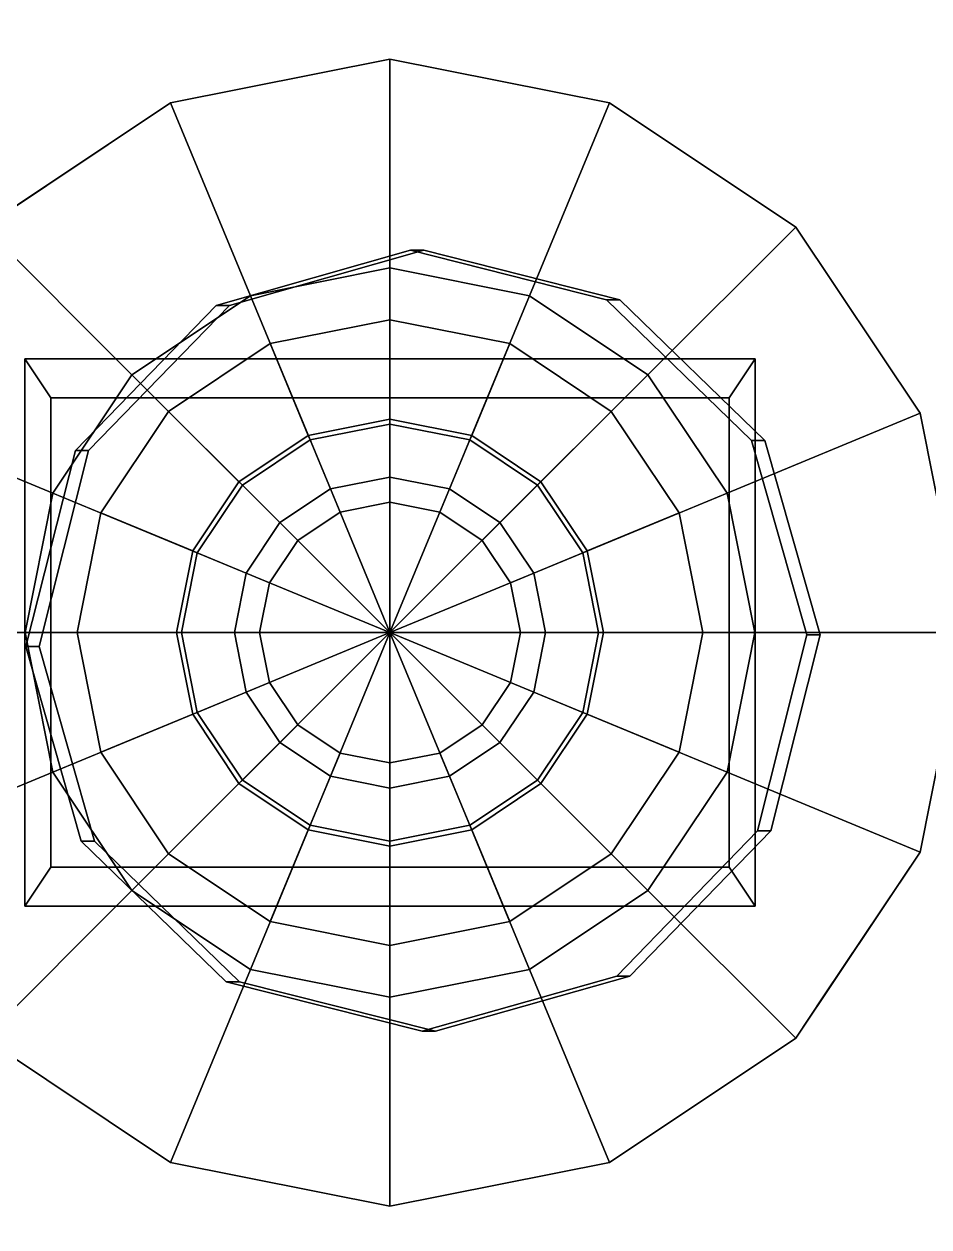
# Model space of a CAD drawing. Header units: metres. Extents: x 104.27 to 106.57, y 32.25 to 36.05.
# Drawn here: x 106.00658 to 106.04128, y 34.83173 to 34.87787 of the extents above; entities that cross this region are included whole.
import ezdxf

# ---------------------------------------------------------------- set-up
doc = ezdxf.new("R2010")
doc.units = ezdxf.units.M
for name, color, linetype in [('KO28', 7, 'Continuous'), ('KO29', 7, 'Continuous'), ('KO31', 7, 'Continuous')]:
    doc.layers.add(name, color=color, linetype=linetype)

msp = doc.modelspace()

# ---------------------------------------------------------------- linework, layer by layer
at = {"layer": 'KO28', "color": 250, "linetype": 'ByBlock', "lineweight": 25, "invisible_edges": 15}
for points in [[(106.029812, 34.841355, 0.022542), (105.993404, 34.804533, 0.021306), (106.318375, 34.908864, 0.03234)], [(106.318375, 34.908864, 0.03234), (105.993404, 34.804533, 0.021306), (106.344532, 34.866726, 0.033228)], [(106.028762, 34.908864, 0.037515), (106.381678, 34.808492, 0.049498), (106.021401, 34.869197, 0.037265)], [(106.344409, 34.840779, 0.048232), (106.381678, 34.808492, 0.049498), (106.028762, 34.908864, 0.037515)], [(106.021847, 34.839236, 0.03728), (106.381678, 34.808492, 0.049498), (105.991909, 34.808864, 0.036264)], [(106.352434, 34.838884, 0.033496), (105.993404, 34.804533, 0.021306), (106.382187, 34.808492, 0.034506)]]:
    msp.add_3dface(points, dxfattribs=at)
at = {"layer": 'KO28', "color": 9, "linetype": 'ByBlock', "lineweight": 25}
for points, invisible_edges in [([(106.001904, 34.908864, 0.036603), (106.006652, 34.853994, 0.036764), (105.998606, 34.908304, 0.036491)], 3), ([(105.999115, 34.908304, 0.0215), (106.034987, 34.8619, 0.022718), (106.002413, 34.908864, 0.021612)], 3), ([(106.028762, 34.908864, 0.037515), (106.008547, 34.861514, 0.036828), (106.001904, 34.908864, 0.036603)], 3), ([(106.008547, 34.861514, 0.036828), (106.006652, 34.853994, 0.036764), (106.001904, 34.908864, 0.036603)], 14), ([(106.002413, 34.908864, 0.021612), (106.034987, 34.8619, 0.022718), (106.318375, 34.908864, 0.03234)], 3), ([(106.013945, 34.867078, 0.037012), (106.008547, 34.861514, 0.036828), (106.028762, 34.908864, 0.037515)], 14), ([(106.021401, 34.869197, 0.037265), (106.013945, 34.867078, 0.037012), (106.028762, 34.908864, 0.037515)], 14), ([(106.358906, 34.908864, 0.048724), (106.338625, 34.861161, 0.048036), (106.028762, 34.908864, 0.037515)], 3), ([(106.338625, 34.861161, 0.048036), (106.33673, 34.853641, 0.047972), (106.028762, 34.908864, 0.037515)], 14), ([(106.33673, 34.853641, 0.047972), (106.338848, 34.846181, 0.048043), (106.028762, 34.908864, 0.037515)], 14), ([(106.338848, 34.846181, 0.048043), (106.344409, 34.840779, 0.048232), (106.028762, 34.908864, 0.037515)], 14), ([(106.03521, 34.84692, 0.022725), (106.029812, 34.841355, 0.022542), (106.318375, 34.908864, 0.03234)], 14), ([(106.034987, 34.8619, 0.022718), (106.037104, 34.85444, 0.022789), (106.318375, 34.908864, 0.03234)], 14), ([(106.037104, 34.85444, 0.022789), (106.03521, 34.84692, 0.022725), (106.318375, 34.908864, 0.03234)], 14), ([(105.998606, 34.908304, 0.036491), (106.006652, 34.853994, 0.036764), (105.996299, 34.907144, 0.036413)], 3), ([(105.996808, 34.907144, 0.021421), (106.034987, 34.8619, 0.022718), (105.999115, 34.908304, 0.0215)], 3), ([(105.996299, 34.907144, 0.036413), (106.006652, 34.853994, 0.036764), (105.994105, 34.905117, 0.036338)], 3), ([(105.994614, 34.905117, 0.021347), (106.034987, 34.8619, 0.022718), (105.996808, 34.907144, 0.021421)], 3), ([(105.994105, 34.905117, 0.036338), (106.006652, 34.853994, 0.036764), (105.992617, 34.902559, 0.036288)], 3), ([(105.993126, 34.902559, 0.021296), (106.034987, 34.8619, 0.022718), (105.994614, 34.905117, 0.021347)], 3), ([(105.992617, 34.902559, 0.036288), (106.008769, 34.846533, 0.036836), (105.991909, 34.898864, 0.036264)], 3), ([(106.006652, 34.853994, 0.036764), (106.008769, 34.846533, 0.036836), (105.992617, 34.902559, 0.036288)], 14), ([(105.992962, 34.901701, 0.021291), (106.029426, 34.867301, 0.022529), (105.993126, 34.902559, 0.021296)], 3), ([(106.029426, 34.867301, 0.022529), (106.034987, 34.8619, 0.022718), (105.993126, 34.902559, 0.021296)], 14), ([(106.014454, 34.867078, 0.02202), (105.992962, 34.901701, 0.021291), (106.009056, 34.861514, 0.021837)], 3), ([(105.992962, 34.901701, 0.021291), (105.993404, 34.804533, 0.021306), (106.009056, 34.861514, 0.021837)], 14), ([(106.014454, 34.867078, 0.02202), (106.02191, 34.869197, 0.022274), (105.992962, 34.901701, 0.021291)], 14), ([(106.02191, 34.869197, 0.022274), (106.029426, 34.867301, 0.022529), (105.992962, 34.901701, 0.021291)], 14), ([(105.991909, 34.898864, 0.036264), (106.008769, 34.846533, 0.036836), (105.991909, 34.808864, 0.036264)], 3), ([(106.021401, 34.869197, 0.037265), (106.381678, 34.808492, 0.049498), (106.028917, 34.867301, 0.03752)], 3), ([(106.028917, 34.867301, 0.03752), (106.381678, 34.808492, 0.049498), (106.034478, 34.8619, 0.037709)], 3), ([(106.344532, 34.866726, 0.033228), (105.993404, 34.804533, 0.021306), (106.339134, 34.861161, 0.033044)], 3), ([(106.034478, 34.8619, 0.037709), (106.381678, 34.808492, 0.049498), (106.036595, 34.85444, 0.037781)], 3), ([(106.009056, 34.861514, 0.021837), (105.993404, 34.804533, 0.021306), (106.007161, 34.853994, 0.021773)], 3), ([(106.339134, 34.861161, 0.033044), (105.993404, 34.804533, 0.021306), (106.337239, 34.853641, 0.03298)], 3), ([(106.036595, 34.85444, 0.037781), (106.381678, 34.808492, 0.049498), (106.034701, 34.84692, 0.037716)], 3), ([(106.007161, 34.853994, 0.021773), (105.993404, 34.804533, 0.021306), (106.009278, 34.846533, 0.021845)], 3), ([(106.337239, 34.853641, 0.03298), (105.993404, 34.804533, 0.021306), (106.339357, 34.846181, 0.033052)], 3), ([(106.034701, 34.84692, 0.037716), (106.381678, 34.808492, 0.049498), (106.029303, 34.841355, 0.037533)], 3), ([(106.008769, 34.846533, 0.036836), (106.014331, 34.841132, 0.037025), (105.991909, 34.808864, 0.036264)], 14), ([(106.009278, 34.846533, 0.021845), (105.993404, 34.804533, 0.021306), (106.01484, 34.841132, 0.022033)], 3), ([(106.339357, 34.846181, 0.033052), (105.993404, 34.804533, 0.021306), (106.344918, 34.840779, 0.033241)], 3), ([(106.022356, 34.839236, 0.022289), (105.993404, 34.804533, 0.021306), (106.029812, 34.841355, 0.022542)], 3), ([(106.029303, 34.841355, 0.037533), (106.381678, 34.808492, 0.049498), (106.021847, 34.839236, 0.03728)], 3), ([(106.014331, 34.841132, 0.037025), (106.021847, 34.839236, 0.03728), (105.991909, 34.808864, 0.036264)], 14), ([(106.01484, 34.841132, 0.022033), (105.993404, 34.804533, 0.021306), (106.022356, 34.839236, 0.022289)], 3), ([(106.344918, 34.840779, 0.033241), (105.993404, 34.804533, 0.021306), (106.352434, 34.838884, 0.033496)], 3)]:
    msp.add_3dface(points, dxfattribs=dict(at, invisible_edges=invisible_edges))
for points in [[(106.02191, 34.869197, 0.022274), (106.014454, 34.867078, 0.02202), (106.013945, 34.867078, 0.037012), (106.021401, 34.869197, 0.037265)], [(106.029426, 34.867301, 0.022529), (106.02191, 34.869197, 0.022274), (106.021401, 34.869197, 0.037265), (106.028917, 34.867301, 0.03752)], [(106.034987, 34.8619, 0.022718), (106.029426, 34.867301, 0.022529), (106.028917, 34.867301, 0.03752), (106.034478, 34.8619, 0.037709)], [(106.014454, 34.867078, 0.02202), (106.009056, 34.861514, 0.021837), (106.008547, 34.861514, 0.036828), (106.013945, 34.867078, 0.037012)], [(106.037104, 34.85444, 0.022789), (106.034987, 34.8619, 0.022718), (106.034478, 34.8619, 0.037709), (106.036595, 34.85444, 0.037781)], [(106.009056, 34.861514, 0.021837), (106.007161, 34.853994, 0.021773), (106.006652, 34.853994, 0.036764), (106.008547, 34.861514, 0.036828)], [(106.03521, 34.84692, 0.022725), (106.037104, 34.85444, 0.022789), (106.036595, 34.85444, 0.037781), (106.034701, 34.84692, 0.037716)], [(106.007161, 34.853994, 0.021773), (106.009278, 34.846533, 0.021845), (106.008769, 34.846533, 0.036836), (106.006652, 34.853994, 0.036764)], [(106.029812, 34.841355, 0.022542), (106.03521, 34.84692, 0.022725), (106.034701, 34.84692, 0.037716), (106.029303, 34.841355, 0.037533)], [(106.009278, 34.846533, 0.021845), (106.01484, 34.841132, 0.022033), (106.014331, 34.841132, 0.037025), (106.008769, 34.846533, 0.036836)], [(106.022356, 34.839236, 0.022289), (106.029812, 34.841355, 0.022542), (106.029303, 34.841355, 0.037533), (106.021847, 34.839236, 0.03728)], [(106.01484, 34.841132, 0.022033), (106.022356, 34.839236, 0.022289), (106.021847, 34.839236, 0.03728), (106.014331, 34.841132, 0.037025)]]:
    msp.add_3dface(points, dxfattribs=at)
at = {"layer": 'KO29', "color": 37, "linetype": 'ByBlock', "lineweight": 25}
for points, invisible_edges in [([(105.574084, 34.946074, -0.279999), (106.424084, 34.701074, -0.279999), (106.424084, 35.001074, -0.279999)], 3), ([(105.574084, 34.756074, -0.279999), (106.424084, 34.701074, -0.279999), (105.574084, 34.946074, -0.279999)], 2), ([(105.574084, 34.925292, 0.007252), (106.007246, 34.930253, 0.022411), (106.007246, 34.777055, 0.022411)], 14), ([(106.007246, 34.777055, 0.022411), (106.007246, 34.930253, 0.022411), (106.509889, 34.922709, 0.040001)], 13), ([(105.574084, 34.778526, 0.007252), (105.574084, 34.925292, 0.007252), (106.007246, 34.777055, 0.022411)], 2), ([(106.509889, 34.922709, 0.040001), (106.509889, 34.785711, 0.040001), (106.007246, 34.777055, 0.022411)], 12)]:
    msp.add_3dface(points, dxfattribs=dict(at, invisible_edges=invisible_edges))
for points in [[(106.559084, 34.941074, 0.000001), (105.574084, 34.926074, 0.000001), (105.574084, 34.776074, 0.000001), (106.559084, 34.761074, 0.000001)], [(105.574084, 34.776074, 0.000001), (105.574084, 34.926074, 0.000001), (106.559084, 34.941074, 0.000001), (106.559084, 34.761074, 0.000001)]]:
    msp.add_3dface(points, dxfattribs=at)
at = {"layer": 'KO31', "color": 8, "linetype": 'ByBlock', "lineweight": 25}
for points, invisible_edges in [([(106.02903, 34.874855, 0.049281), (106.020611, 34.87653, 0.049281), (106.012192, 34.874855, 0.049281)], 12), ([(106.02903, 34.874855, 0.049281), (106.020611, 34.87653, 0.049281), (106.012192, 34.874855, 0.049281)], 12), ([(106.005054, 34.870086, 0.049281), (106.036167, 34.870086, 0.049281), (106.012192, 34.874855, 0.049281)], 3), ([(106.005054, 34.870086, 0.049281), (106.036167, 34.870086, 0.049281), (106.012192, 34.874855, 0.049281)], 3), ([(106.012192, 34.874855, 0.049281), (106.036167, 34.870086, 0.049281), (106.02903, 34.874855, 0.049281)], 13), ([(106.012192, 34.874855, 0.049281), (106.036167, 34.870086, 0.049281), (106.02903, 34.874855, 0.049281)], 13), ([(106.000285, 34.862949, 0.049281), (106.036167, 34.870086, 0.049281), (106.005054, 34.870086, 0.049281)], 3), ([(106.000285, 34.862949, 0.049281), (106.036167, 34.870086, 0.049281), (106.005054, 34.870086, 0.049281)], 3), ([(106.020611, 34.86653, 0.049281), (106.036167, 34.870086, 0.049281), (106.016018, 34.865616, 0.049281)], 3), ([(106.020611, 34.86653, 0.049281), (106.036167, 34.870086, 0.049281), (106.016018, 34.865616, 0.049281)], 3), ([(106.025203, 34.865616, 0.049281), (106.036167, 34.870086, 0.049281), (106.020611, 34.86653, 0.049281)], 3), ([(106.025203, 34.865616, 0.049281), (106.036167, 34.870086, 0.049281), (106.020611, 34.86653, 0.049281)], 3), ([(106.029096, 34.863015, 0.049281), (106.036167, 34.870086, 0.049281), (106.025203, 34.865616, 0.049281)], 3), ([(106.029096, 34.863015, 0.049281), (106.036167, 34.870086, 0.049281), (106.025203, 34.865616, 0.049281)], 3), ([(106.031697, 34.859122, 0.049281), (106.036167, 34.870086, 0.049281), (106.029096, 34.863015, 0.049281)], 3), ([(106.031697, 34.859122, 0.049281), (106.036167, 34.870086, 0.049281), (106.029096, 34.863015, 0.049281)], 3), ([(106.031697, 34.849938, 0.049281), (106.036167, 34.870086, 0.049281), (106.032611, 34.85453, 0.049281)], 3), ([(106.032611, 34.85453, 0.049281), (106.036167, 34.870086, 0.049281), (106.031697, 34.859122, 0.049281)], 3), ([(106.031697, 34.849938, 0.049281), (106.036167, 34.870086, 0.049281), (106.032611, 34.85453, 0.049281)], 3), ([(106.032611, 34.85453, 0.049281), (106.036167, 34.870086, 0.049281), (106.031697, 34.859122, 0.049281)], 3), ([(106.040936, 34.846111, 0.049281), (106.036167, 34.870086, 0.049281), (106.037251, 34.840596, 0.049281)], 3), ([(106.040936, 34.846111, 0.049281), (106.036167, 34.870086, 0.049281), (106.037251, 34.840596, 0.049281)], 3), ([(106.012125, 34.863015, 0.049281), (106.016018, 34.865616, 0.049281), (105.998611, 34.85453, 0.049281)], 14), ([(105.998611, 34.85453, 0.049281), (106.016018, 34.865616, 0.049281), (106.000285, 34.862949, 0.049281)], 3), ([(106.012125, 34.863015, 0.049281), (106.016018, 34.865616, 0.049281), (105.998611, 34.85453, 0.049281)], 14), ([(105.998611, 34.85453, 0.049281), (106.016018, 34.865616, 0.049281), (106.000285, 34.862949, 0.049281)], 3), ([(106.000285, 34.846111, 0.049281), (106.012125, 34.863015, 0.049281), (105.998611, 34.85453, 0.049281)], 3), ([(106.000285, 34.846111, 0.049281), (106.012125, 34.863015, 0.049281), (105.998611, 34.85453, 0.049281)], 3), ([(106.009524, 34.859122, 0.049281), (106.012125, 34.863015, 0.049281), (106.000285, 34.846111, 0.049281)], 14), ([(106.009524, 34.859122, 0.049281), (106.012125, 34.863015, 0.049281), (106.000285, 34.846111, 0.049281)], 14), ([(106.042611, 34.85453, 0.049281), (106.040936, 34.862949, 0.049281), (106.040936, 34.846111, 0.049281)], 2), ([(106.042611, 34.85453, 0.049281), (106.040936, 34.862949, 0.049281), (106.040936, 34.846111, 0.049281)], 2), ([(106.022524, 34.859149, -0.110719), (106.020611, 34.85953, -0.110719), (106.018697, 34.859149, -0.110719)], 12), ([(106.022524, 34.859149, -0.110719), (106.020611, 34.85953, -0.110719), (106.018697, 34.859149, -0.110719)], 12), ([(106.005054, 34.838974, 0.049281), (106.009524, 34.859122, 0.049281), (106.000285, 34.846111, 0.049281)], 3), ([(106.005054, 34.838974, 0.049281), (106.009524, 34.859122, 0.049281), (106.000285, 34.846111, 0.049281)], 3), ([(106.008611, 34.85453, 0.049281), (106.009524, 34.859122, 0.049281), (106.005054, 34.838974, 0.049281)], 14), ([(106.008611, 34.85453, 0.049281), (106.009524, 34.859122, 0.049281), (106.005054, 34.838974, 0.049281)], 14), ([(106.017075, 34.858065, -0.110719), (106.024146, 34.858065, -0.110719), (106.018697, 34.859149, -0.110719)], 3), ([(106.017075, 34.858065, -0.110719), (106.024146, 34.858065, -0.110719), (106.018697, 34.859149, -0.110719)], 3), ([(106.018697, 34.859149, -0.110719), (106.024146, 34.858065, -0.110719), (106.022524, 34.859149, -0.110719)], 13), ([(106.018697, 34.859149, -0.110719), (106.024146, 34.858065, -0.110719), (106.022524, 34.859149, -0.110719)], 13), ([(106.015991, 34.852616, -0.110719), (106.024146, 34.858065, -0.110719), (106.015611, 34.85453, -0.110719)], 3), ([(106.015611, 34.85453, -0.110719), (106.024146, 34.858065, -0.110719), (106.015991, 34.856443, -0.110719)], 3), ([(106.015991, 34.852616, -0.110719), (106.024146, 34.858065, -0.110719), (106.015611, 34.85453, -0.110719)], 3), ([(106.015611, 34.85453, -0.110719), (106.024146, 34.858065, -0.110719), (106.015991, 34.856443, -0.110719)], 3), ([(106.017075, 34.850994, -0.110719), (106.024146, 34.858065, -0.110719), (106.015991, 34.852616, -0.110719)], 3), ([(106.015991, 34.856443, -0.110719), (106.024146, 34.858065, -0.110719), (106.017075, 34.858065, -0.110719)], 3), ([(106.017075, 34.850994, -0.110719), (106.024146, 34.858065, -0.110719), (106.015991, 34.852616, -0.110719)], 3), ([(106.015991, 34.856443, -0.110719), (106.024146, 34.858065, -0.110719), (106.017075, 34.858065, -0.110719)], 3), ([(106.018697, 34.84991, -0.110719), (106.024146, 34.858065, -0.110719), (106.017075, 34.850994, -0.110719)], 3), ([(106.018697, 34.84991, -0.110719), (106.024146, 34.858065, -0.110719), (106.017075, 34.850994, -0.110719)], 3), ([(106.020611, 34.84953, -0.110719), (106.024146, 34.858065, -0.110719), (106.018697, 34.84991, -0.110719)], 3), ([(106.020611, 34.84953, -0.110719), (106.024146, 34.858065, -0.110719), (106.018697, 34.84991, -0.110719)], 3), ([(106.022524, 34.84991, -0.110719), (106.024146, 34.858065, -0.110719), (106.020611, 34.84953, -0.110719)], 3), ([(106.022524, 34.84991, -0.110719), (106.024146, 34.858065, -0.110719), (106.020611, 34.84953, -0.110719)], 3), ([(106.024146, 34.850994, -0.110719), (106.024146, 34.858065, -0.110719), (106.022524, 34.84991, -0.110719)], 3), ([(106.024146, 34.850994, -0.110719), (106.024146, 34.858065, -0.110719), (106.022524, 34.84991, -0.110719)], 3), ([(106.02523, 34.856443, -0.110719), (106.024146, 34.858065, -0.110719), (106.02523, 34.852616, -0.110719)], 14), ([(106.02523, 34.852616, -0.110719), (106.024146, 34.858065, -0.110719), (106.024146, 34.850994, -0.110719)], 3), ([(106.02523, 34.856443, -0.110719), (106.024146, 34.858065, -0.110719), (106.02523, 34.852616, -0.110719)], 14), ([(106.02523, 34.852616, -0.110719), (106.024146, 34.858065, -0.110719), (106.024146, 34.850994, -0.110719)], 3), ([(106.025611, 34.85453, -0.110719), (106.02523, 34.856443, -0.110719), (106.02523, 34.852616, -0.110719)], 2), ([(106.025611, 34.85453, -0.110719), (106.02523, 34.856443, -0.110719), (106.02523, 34.852616, -0.110719)], 2), ([(106.012192, 34.834205, 0.049281), (106.008611, 34.85453, 0.049281), (106.005054, 34.838974, 0.049281)], 3), ([(106.012192, 34.834205, 0.049281), (106.008611, 34.85453, 0.049281), (106.005054, 34.838974, 0.049281)], 3), ([(106.009524, 34.849938, 0.049281), (106.008611, 34.85453, 0.049281), (106.012192, 34.834205, 0.049281)], 14), ([(106.009524, 34.849938, 0.049281), (106.008611, 34.85453, 0.049281), (106.012192, 34.834205, 0.049281)], 14), ([(106.012125, 34.846045, 0.049281), (106.009524, 34.849938, 0.049281), (106.020611, 34.83253, 0.049281)], 14), ([(106.020611, 34.83253, 0.049281), (106.009524, 34.849938, 0.049281), (106.012192, 34.834205, 0.049281)], 3), ([(106.012125, 34.846045, 0.049281), (106.009524, 34.849938, 0.049281), (106.020611, 34.83253, 0.049281)], 14), ([(106.020611, 34.83253, 0.049281), (106.009524, 34.849938, 0.049281), (106.012192, 34.834205, 0.049281)], 3), ([(106.029096, 34.846045, 0.049281), (106.037251, 34.840596, 0.049281), (106.031697, 34.849938, 0.049281)], 3), ([(106.029096, 34.846045, 0.049281), (106.037251, 34.840596, 0.049281), (106.031697, 34.849938, 0.049281)], 3), ([(106.016018, 34.843443, 0.049281), (106.012125, 34.846045, 0.049281), (106.02903, 34.834205, 0.049281)], 14), ([(106.02903, 34.834205, 0.049281), (106.012125, 34.846045, 0.049281), (106.020611, 34.83253, 0.049281)], 3), ([(106.016018, 34.843443, 0.049281), (106.012125, 34.846045, 0.049281), (106.02903, 34.834205, 0.049281)], 14), ([(106.02903, 34.834205, 0.049281), (106.012125, 34.846045, 0.049281), (106.020611, 34.83253, 0.049281)], 3), ([(106.029096, 34.846045, 0.049281), (106.025203, 34.843443, 0.049281), (106.037251, 34.840596, 0.049281)], 14), ([(106.029096, 34.846045, 0.049281), (106.025203, 34.843443, 0.049281), (106.037251, 34.840596, 0.049281)], 14), ([(106.020611, 34.84253, 0.049281), (106.016018, 34.843443, 0.049281), (106.036167, 34.838974, 0.049281)], 14), ([(106.036167, 34.838974, 0.049281), (106.016018, 34.843443, 0.049281), (106.02903, 34.834205, 0.049281)], 3), ([(106.020611, 34.84253, 0.049281), (106.016018, 34.843443, 0.049281), (106.036167, 34.838974, 0.049281)], 14), ([(106.036167, 34.838974, 0.049281), (106.016018, 34.843443, 0.049281), (106.02903, 34.834205, 0.049281)], 3), ([(106.025203, 34.843443, 0.049281), (106.020611, 34.84253, 0.049281), (106.037251, 34.840596, 0.049281)], 14), ([(106.025203, 34.843443, 0.049281), (106.020611, 34.84253, 0.049281), (106.037251, 34.840596, 0.049281)], 14), ([(106.037251, 34.840596, 0.049281), (106.020611, 34.84253, 0.049281), (106.036167, 34.838974, 0.049281)], 3), ([(106.037251, 34.840596, 0.049281), (106.020611, 34.84253, 0.049281), (106.036167, 34.838974, 0.049281)], 3)]:
    msp.add_3dface(points, dxfattribs=dict(at, invisible_edges=invisible_edges))
for points in [[(106.020611, 34.87653, 0.053281), (106.012192, 34.874855, 0.053281), (106.012192, 34.874855, 0.049281), (106.020611, 34.87653, 0.049281)], [(106.020611, 34.868518, 0.058573), (106.015258, 34.867453, 0.058573), (106.012192, 34.874855, 0.053281), (106.020611, 34.87653, 0.053281)], [(106.020611, 34.87653, 0.053281), (106.012192, 34.874855, 0.053281), (106.012192, 34.874855, 0.049281), (106.020611, 34.87653, 0.049281)], [(106.020611, 34.868518, 0.058573), (106.015258, 34.867453, 0.058573), (106.012192, 34.874855, 0.053281), (106.020611, 34.87653, 0.053281)], [(106.02903, 34.874855, 0.053281), (106.020611, 34.87653, 0.053281), (106.020611, 34.87653, 0.049281), (106.02903, 34.874855, 0.049281)], [(106.025964, 34.867453, 0.058573), (106.020611, 34.868518, 0.058573), (106.020611, 34.87653, 0.053281), (106.02903, 34.874855, 0.053281)], [(106.02903, 34.874855, 0.053281), (106.020611, 34.87653, 0.053281), (106.020611, 34.87653, 0.049281), (106.02903, 34.874855, 0.049281)], [(106.025964, 34.867453, 0.058573), (106.020611, 34.868518, 0.058573), (106.020611, 34.87653, 0.053281), (106.02903, 34.874855, 0.053281)], [(106.012192, 34.874855, 0.053281), (106.005054, 34.870086, 0.053281), (106.005054, 34.870086, 0.049281), (106.012192, 34.874855, 0.049281)], [(106.015258, 34.867453, 0.058573), (106.010719, 34.864421, 0.058573), (106.005054, 34.870086, 0.053281), (106.012192, 34.874855, 0.053281)], [(106.012192, 34.874855, 0.053281), (106.005054, 34.870086, 0.053281), (106.005054, 34.870086, 0.049281), (106.012192, 34.874855, 0.049281)], [(106.015258, 34.867453, 0.058573), (106.010719, 34.864421, 0.058573), (106.005054, 34.870086, 0.053281), (106.012192, 34.874855, 0.053281)], [(106.030502, 34.864421, 0.058573), (106.025964, 34.867453, 0.058573), (106.02903, 34.874855, 0.053281), (106.036167, 34.870086, 0.053281)], [(106.030502, 34.864421, 0.058573), (106.025964, 34.867453, 0.058573), (106.02903, 34.874855, 0.053281), (106.036167, 34.870086, 0.053281)], [(106.036167, 34.870086, 0.053281), (106.02903, 34.874855, 0.053281), (106.02903, 34.874855, 0.049281), (106.036167, 34.870086, 0.049281)], [(106.036167, 34.870086, 0.053281), (106.02903, 34.874855, 0.053281), (106.02903, 34.874855, 0.049281), (106.036167, 34.870086, 0.049281)], [(106.010719, 34.864421, 0.058573), (106.007687, 34.859883, 0.058573), (106.000285, 34.862949, 0.053281), (106.005054, 34.870086, 0.053281)], [(106.010719, 34.864421, 0.058573), (106.007687, 34.859883, 0.058573), (106.000285, 34.862949, 0.053281), (106.005054, 34.870086, 0.053281)], [(106.033534, 34.859883, 0.058573), (106.030502, 34.864421, 0.058573), (106.036167, 34.870086, 0.053281), (106.040936, 34.862949, 0.053281)], [(106.033534, 34.859883, 0.058573), (106.030502, 34.864421, 0.058573), (106.036167, 34.870086, 0.053281), (106.040936, 34.862949, 0.053281)], [(106.040936, 34.862949, 0.053281), (106.036167, 34.870086, 0.053281), (106.036167, 34.870086, 0.049281), (106.040936, 34.862949, 0.049281)], [(106.040936, 34.862949, 0.053281), (106.036167, 34.870086, 0.053281), (106.036167, 34.870086, 0.049281), (106.040936, 34.862949, 0.049281)], [(106.020611, 34.860496, 0.060854), (106.018328, 34.860042, 0.060854), (106.015258, 34.867453, 0.058573), (106.020611, 34.868518, 0.058573)], [(106.020611, 34.860496, 0.060854), (106.018328, 34.860042, 0.060854), (106.015258, 34.867453, 0.058573), (106.020611, 34.868518, 0.058573)], [(106.022894, 34.860042, 0.060854), (106.020611, 34.860496, 0.060854), (106.020611, 34.868518, 0.058573), (106.025964, 34.867453, 0.058573)], [(106.022894, 34.860042, 0.060854), (106.020611, 34.860496, 0.060854), (106.020611, 34.868518, 0.058573), (106.025964, 34.867453, 0.058573)], [(106.018328, 34.860042, 0.060854), (106.016392, 34.858748, 0.060854), (106.010719, 34.864421, 0.058573), (106.015258, 34.867453, 0.058573)], [(106.018328, 34.860042, 0.060854), (106.016392, 34.858748, 0.060854), (106.010719, 34.864421, 0.058573), (106.015258, 34.867453, 0.058573)], [(106.024829, 34.858748, 0.060854), (106.022894, 34.860042, 0.060854), (106.025964, 34.867453, 0.058573), (106.030502, 34.864421, 0.058573)], [(106.024829, 34.858748, 0.060854), (106.022894, 34.860042, 0.060854), (106.025964, 34.867453, 0.058573), (106.030502, 34.864421, 0.058573)], [(106.020611, 34.86653, 0.014281), (106.016018, 34.865616, 0.014281), (106.017477, 34.862094, -0.014314), (106.020611, 34.862717, -0.014314)], [(106.020611, 34.86653, 0.049281), (106.016018, 34.865616, 0.049281), (106.016018, 34.865616, 0.014281), (106.020611, 34.86653, 0.014281)], [(106.020611, 34.86653, 0.014281), (106.016018, 34.865616, 0.014281), (106.017477, 34.862094, -0.014314), (106.020611, 34.862717, -0.014314)], [(106.020611, 34.86653, 0.049281), (106.016018, 34.865616, 0.049281), (106.016018, 34.865616, 0.014281), (106.020611, 34.86653, 0.014281)], [(106.025203, 34.865616, 0.014281), (106.020611, 34.86653, 0.014281), (106.020611, 34.862717, -0.014314), (106.023744, 34.862094, -0.014314)], [(106.025203, 34.865616, 0.049281), (106.020611, 34.86653, 0.049281), (106.020611, 34.86653, 0.014281), (106.025203, 34.865616, 0.014281)], [(106.025203, 34.865616, 0.014281), (106.020611, 34.86653, 0.014281), (106.020611, 34.862717, -0.014314), (106.023744, 34.862094, -0.014314)], [(106.025203, 34.865616, 0.049281), (106.020611, 34.86653, 0.049281), (106.020611, 34.86653, 0.014281), (106.025203, 34.865616, 0.014281)], [(106.016018, 34.865616, 0.014281), (106.012125, 34.863015, 0.014281), (106.014821, 34.860319, -0.014314), (106.017477, 34.862094, -0.014314)], [(106.016018, 34.865616, 0.049281), (106.012125, 34.863015, 0.049281), (106.012125, 34.863015, 0.014281), (106.016018, 34.865616, 0.014281)], [(106.016018, 34.865616, 0.014281), (106.012125, 34.863015, 0.014281), (106.014821, 34.860319, -0.014314), (106.017477, 34.862094, -0.014314)], [(106.016018, 34.865616, 0.049281), (106.012125, 34.863015, 0.049281), (106.012125, 34.863015, 0.014281), (106.016018, 34.865616, 0.014281)], [(106.029096, 34.863015, 0.014281), (106.025203, 34.865616, 0.014281), (106.023744, 34.862094, -0.014314), (106.0264, 34.860319, -0.014314)], [(106.029096, 34.863015, 0.014281), (106.025203, 34.865616, 0.014281), (106.023744, 34.862094, -0.014314), (106.0264, 34.860319, -0.014314)], [(106.029096, 34.863015, 0.049281), (106.025203, 34.865616, 0.049281), (106.025203, 34.865616, 0.014281), (106.029096, 34.863015, 0.014281)], [(106.029096, 34.863015, 0.049281), (106.025203, 34.865616, 0.049281), (106.025203, 34.865616, 0.014281), (106.029096, 34.863015, 0.014281)], [(106.007611, 34.86353, 0.078573), (106.006611, 34.86503, 0.058573), (106.034611, 34.86503, 0.058573), (106.033611, 34.86353, 0.078573)], [(106.007611, 34.84553, 0.078573), (106.006611, 34.84403, 0.058573), (106.006611, 34.86503, 0.058573), (106.007611, 34.86353, 0.078573)], [(106.034611, 34.84403, 0.058573), (106.034611, 34.86503, 0.058573), (106.006611, 34.86503, 0.058573), (106.006611, 34.84403, 0.058573)], [(106.007611, 34.86353, 0.078573), (106.006611, 34.86503, 0.058573), (106.034611, 34.86503, 0.058573), (106.033611, 34.86353, 0.078573)], [(106.007611, 34.84553, 0.078573), (106.006611, 34.84403, 0.058573), (106.006611, 34.86503, 0.058573), (106.007611, 34.86353, 0.078573)], [(106.034611, 34.84403, 0.058573), (106.034611, 34.86503, 0.058573), (106.006611, 34.86503, 0.058573), (106.006611, 34.84403, 0.058573)], [(106.033611, 34.86353, 0.078573), (106.034611, 34.86503, 0.058573), (106.034611, 34.84403, 0.058573), (106.033611, 34.84553, 0.078573)], [(106.033611, 34.86353, 0.078573), (106.034611, 34.86503, 0.058573), (106.034611, 34.84403, 0.058573), (106.033611, 34.84553, 0.078573)], [(106.016392, 34.858748, 0.060854), (106.015099, 34.856813, 0.060854), (106.007687, 34.859883, 0.058573), (106.010719, 34.864421, 0.058573)], [(106.016392, 34.858748, 0.060854), (106.015099, 34.856813, 0.060854), (106.007687, 34.859883, 0.058573), (106.010719, 34.864421, 0.058573)], [(106.026122, 34.856813, 0.060854), (106.024829, 34.858748, 0.060854), (106.030502, 34.864421, 0.058573), (106.033534, 34.859883, 0.058573)], [(106.026122, 34.856813, 0.060854), (106.024829, 34.858748, 0.060854), (106.030502, 34.864421, 0.058573), (106.033534, 34.859883, 0.058573)], [(106.033611, 34.84553, 0.078573), (106.007611, 34.84553, 0.078573), (106.007611, 34.86353, 0.078573), (106.033611, 34.86353, 0.078573)], [(106.033611, 34.84553, 0.078573), (106.007611, 34.84553, 0.078573), (106.007611, 34.86353, 0.078573), (106.033611, 34.86353, 0.078573)], [(106.012125, 34.863015, 0.014281), (106.009524, 34.859122, 0.014281), (106.013047, 34.857663, -0.014314), (106.014821, 34.860319, -0.014314)], [(106.012125, 34.863015, 0.049281), (106.009524, 34.859122, 0.049281), (106.009524, 34.859122, 0.014281), (106.012125, 34.863015, 0.014281)], [(106.012125, 34.863015, 0.014281), (106.009524, 34.859122, 0.014281), (106.013047, 34.857663, -0.014314), (106.014821, 34.860319, -0.014314)], [(106.012125, 34.863015, 0.049281), (106.009524, 34.859122, 0.049281), (106.009524, 34.859122, 0.014281), (106.012125, 34.863015, 0.014281)], [(106.031697, 34.859122, 0.014281), (106.029096, 34.863015, 0.014281), (106.0264, 34.860319, -0.014314), (106.028175, 34.857663, -0.014314)], [(106.031697, 34.859122, 0.014281), (106.029096, 34.863015, 0.014281), (106.0264, 34.860319, -0.014314), (106.028175, 34.857663, -0.014314)], [(106.031697, 34.859122, 0.049281), (106.029096, 34.863015, 0.049281), (106.029096, 34.863015, 0.014281), (106.031697, 34.859122, 0.014281)], [(106.031697, 34.859122, 0.049281), (106.029096, 34.863015, 0.049281), (106.029096, 34.863015, 0.014281), (106.031697, 34.859122, 0.014281)], [(106.007687, 34.859883, 0.058573), (106.006622, 34.85453, 0.058573), (105.998611, 34.85453, 0.053281), (106.000285, 34.862949, 0.053281)], [(106.007687, 34.859883, 0.058573), (106.006622, 34.85453, 0.058573), (105.998611, 34.85453, 0.053281), (106.000285, 34.862949, 0.053281)], [(106.020611, 34.862717, -0.014314), (106.017477, 34.862094, -0.014314), (106.017549, 34.861921, -0.102719), (106.020611, 34.86253, -0.102719)], [(106.020611, 34.862717, -0.014314), (106.017477, 34.862094, -0.014314), (106.017549, 34.861921, -0.102719), (106.020611, 34.86253, -0.102719)], [(106.023744, 34.862094, -0.014314), (106.020611, 34.862717, -0.014314), (106.020611, 34.86253, -0.102719), (106.023672, 34.861921, -0.102719)], [(106.023744, 34.862094, -0.014314), (106.020611, 34.862717, -0.014314), (106.020611, 34.86253, -0.102719), (106.023672, 34.861921, -0.102719)], [(106.034599, 34.85453, 0.058573), (106.033534, 34.859883, 0.058573), (106.040936, 34.862949, 0.053281), (106.042611, 34.85453, 0.053281)], [(106.034599, 34.85453, 0.058573), (106.033534, 34.859883, 0.058573), (106.040936, 34.862949, 0.053281), (106.042611, 34.85453, 0.053281)], [(106.042611, 34.85453, 0.053281), (106.040936, 34.862949, 0.053281), (106.040936, 34.862949, 0.049281), (106.042611, 34.85453, 0.049281)], [(106.042611, 34.85453, 0.053281), (106.040936, 34.862949, 0.053281), (106.040936, 34.862949, 0.049281), (106.042611, 34.85453, 0.049281)], [(106.017477, 34.862094, -0.014314), (106.014821, 34.860319, -0.014314), (106.014954, 34.860187, -0.102719), (106.017549, 34.861921, -0.102719)], [(106.017477, 34.862094, -0.014314), (106.014821, 34.860319, -0.014314), (106.014954, 34.860187, -0.102719), (106.017549, 34.861921, -0.102719)], [(106.020611, 34.86253, -0.102719), (106.017549, 34.861921, -0.102719), (106.018697, 34.859149, -0.110719), (106.020611, 34.85953, -0.110719)], [(106.020611, 34.86253, -0.102719), (106.017549, 34.861921, -0.102719), (106.018697, 34.859149, -0.110719), (106.020611, 34.85953, -0.110719)], [(106.023672, 34.861921, -0.102719), (106.020611, 34.86253, -0.102719), (106.020611, 34.85953, -0.110719), (106.022524, 34.859149, -0.110719)], [(106.023672, 34.861921, -0.102719), (106.020611, 34.86253, -0.102719), (106.020611, 34.85953, -0.110719), (106.022524, 34.859149, -0.110719)], [(106.0264, 34.860319, -0.014314), (106.023744, 34.862094, -0.014314), (106.023672, 34.861921, -0.102719), (106.026267, 34.860187, -0.102719)], [(106.0264, 34.860319, -0.014314), (106.023744, 34.862094, -0.014314), (106.023672, 34.861921, -0.102719), (106.026267, 34.860187, -0.102719)], [(106.017549, 34.861921, -0.102719), (106.014954, 34.860187, -0.102719), (106.017075, 34.858065, -0.110719), (106.018697, 34.859149, -0.110719)], [(106.017549, 34.861921, -0.102719), (106.014954, 34.860187, -0.102719), (106.017075, 34.858065, -0.110719), (106.018697, 34.859149, -0.110719)], [(106.026267, 34.860187, -0.102719), (106.023672, 34.861921, -0.102719), (106.022524, 34.859149, -0.110719), (106.024146, 34.858065, -0.110719)], [(106.026267, 34.860187, -0.102719), (106.023672, 34.861921, -0.102719), (106.022524, 34.859149, -0.110719), (106.024146, 34.858065, -0.110719)], [(106.014821, 34.860319, -0.014314), (106.013047, 34.857663, -0.014314), (106.01322, 34.857591, -0.102719), (106.014954, 34.860187, -0.102719)], [(106.014821, 34.860319, -0.014314), (106.013047, 34.857663, -0.014314), (106.01322, 34.857591, -0.102719), (106.014954, 34.860187, -0.102719)], [(106.020611, 34.85453, 0.061398), (106.018328, 34.860042, 0.060854), (106.020611, 34.860496, 0.060854)], [(106.020611, 34.85453, 0.061398), (106.018328, 34.860042, 0.060854), (106.020611, 34.860496, 0.060854)], [(106.020611, 34.85453, 0.061398), (106.020611, 34.860496, 0.060854), (106.022894, 34.860042, 0.060854)], [(106.020611, 34.85453, 0.061398), (106.020611, 34.860496, 0.060854), (106.022894, 34.860042, 0.060854)], [(106.028175, 34.857663, -0.014314), (106.0264, 34.860319, -0.014314), (106.026267, 34.860187, -0.102719), (106.028002, 34.857591, -0.102719)], [(106.028175, 34.857663, -0.014314), (106.0264, 34.860319, -0.014314), (106.026267, 34.860187, -0.102719), (106.028002, 34.857591, -0.102719)], [(106.015099, 34.856813, 0.060854), (106.014645, 34.85453, 0.060854), (106.006622, 34.85453, 0.058573), (106.007687, 34.859883, 0.058573)], [(106.015099, 34.856813, 0.060854), (106.014645, 34.85453, 0.060854), (106.006622, 34.85453, 0.058573), (106.007687, 34.859883, 0.058573)], [(106.014954, 34.860187, -0.102719), (106.01322, 34.857591, -0.102719), (106.015991, 34.856443, -0.110719), (106.017075, 34.858065, -0.110719)], [(106.014954, 34.860187, -0.102719), (106.01322, 34.857591, -0.102719), (106.015991, 34.856443, -0.110719), (106.017075, 34.858065, -0.110719)], [(106.020611, 34.85453, 0.061398), (106.016392, 34.858748, 0.060854), (106.018328, 34.860042, 0.060854)], [(106.020611, 34.85453, 0.061398), (106.016392, 34.858748, 0.060854), (106.018328, 34.860042, 0.060854)], [(106.020611, 34.85453, 0.061398), (106.022894, 34.860042, 0.060854), (106.024829, 34.858748, 0.060854)], [(106.020611, 34.85453, 0.061398), (106.022894, 34.860042, 0.060854), (106.024829, 34.858748, 0.060854)], [(106.028002, 34.857591, -0.102719), (106.026267, 34.860187, -0.102719), (106.024146, 34.858065, -0.110719), (106.02523, 34.856443, -0.110719)], [(106.028002, 34.857591, -0.102719), (106.026267, 34.860187, -0.102719), (106.024146, 34.858065, -0.110719), (106.02523, 34.856443, -0.110719)], [(106.026577, 34.85453, 0.060854), (106.026122, 34.856813, 0.060854), (106.033534, 34.859883, 0.058573), (106.034599, 34.85453, 0.058573)], [(106.026577, 34.85453, 0.060854), (106.026122, 34.856813, 0.060854), (106.033534, 34.859883, 0.058573), (106.034599, 34.85453, 0.058573)], [(106.009524, 34.859122, 0.014281), (106.008611, 34.85453, 0.014281), (106.012423, 34.85453, -0.014314), (106.013047, 34.857663, -0.014314)], [(106.009524, 34.859122, 0.049281), (106.008611, 34.85453, 0.049281), (106.008611, 34.85453, 0.014281), (106.009524, 34.859122, 0.014281)], [(106.009524, 34.859122, 0.014281), (106.008611, 34.85453, 0.014281), (106.012423, 34.85453, -0.014314), (106.013047, 34.857663, -0.014314)], [(106.009524, 34.859122, 0.049281), (106.008611, 34.85453, 0.049281), (106.008611, 34.85453, 0.014281), (106.009524, 34.859122, 0.014281)], [(106.032611, 34.85453, 0.014281), (106.031697, 34.859122, 0.014281), (106.028175, 34.857663, -0.014314), (106.028798, 34.85453, -0.014314)], [(106.032611, 34.85453, 0.014281), (106.031697, 34.859122, 0.014281), (106.028175, 34.857663, -0.014314), (106.028798, 34.85453, -0.014314)], [(106.032611, 34.85453, 0.049281), (106.031697, 34.859122, 0.049281), (106.031697, 34.859122, 0.014281), (106.032611, 34.85453, 0.014281)], [(106.032611, 34.85453, 0.049281), (106.031697, 34.859122, 0.049281), (106.031697, 34.859122, 0.014281), (106.032611, 34.85453, 0.014281)], [(106.020611, 34.85453, 0.061398), (106.015099, 34.856813, 0.060854), (106.016392, 34.858748, 0.060854)], [(106.020611, 34.85453, 0.061398), (106.015099, 34.856813, 0.060854), (106.016392, 34.858748, 0.060854)], [(106.020611, 34.85453, 0.061398), (106.024829, 34.858748, 0.060854), (106.026122, 34.856813, 0.060854)], [(106.020611, 34.85453, 0.061398), (106.024829, 34.858748, 0.060854), (106.026122, 34.856813, 0.060854)], [(106.013047, 34.857663, -0.014314), (106.012423, 34.85453, -0.014314), (106.012611, 34.85453, -0.102719), (106.01322, 34.857591, -0.102719)], [(106.013047, 34.857663, -0.014314), (106.012423, 34.85453, -0.014314), (106.012611, 34.85453, -0.102719), (106.01322, 34.857591, -0.102719)], [(106.01322, 34.857591, -0.102719), (106.012611, 34.85453, -0.102719), (106.015611, 34.85453, -0.110719), (106.015991, 34.856443, -0.110719)], [(106.01322, 34.857591, -0.102719), (106.012611, 34.85453, -0.102719), (106.015611, 34.85453, -0.110719), (106.015991, 34.856443, -0.110719)], [(106.028611, 34.85453, -0.102719), (106.028002, 34.857591, -0.102719), (106.02523, 34.856443, -0.110719), (106.025611, 34.85453, -0.110719)], [(106.028611, 34.85453, -0.102719), (106.028002, 34.857591, -0.102719), (106.02523, 34.856443, -0.110719), (106.025611, 34.85453, -0.110719)], [(106.028798, 34.85453, -0.014314), (106.028175, 34.857663, -0.014314), (106.028002, 34.857591, -0.102719), (106.028611, 34.85453, -0.102719)], [(106.028798, 34.85453, -0.014314), (106.028175, 34.857663, -0.014314), (106.028002, 34.857591, -0.102719), (106.028611, 34.85453, -0.102719)], [(106.020611, 34.85453, 0.061398), (106.014645, 34.85453, 0.060854), (106.015099, 34.856813, 0.060854)], [(106.020611, 34.85453, 0.061398), (106.014645, 34.85453, 0.060854), (106.015099, 34.856813, 0.060854)], [(106.020611, 34.85453, 0.061398), (106.026122, 34.856813, 0.060854), (106.026577, 34.85453, 0.060854)], [(106.020611, 34.85453, 0.061398), (106.026122, 34.856813, 0.060854), (106.026577, 34.85453, 0.060854)], [(106.006622, 34.85453, 0.058573), (106.007687, 34.849177, 0.058573), (106.000285, 34.846111, 0.053281), (105.998611, 34.85453, 0.053281)], [(106.006622, 34.85453, 0.058573), (106.007687, 34.849177, 0.058573), (106.000285, 34.846111, 0.053281), (105.998611, 34.85453, 0.053281)], [(106.014645, 34.85453, 0.060854), (106.015099, 34.852247, 0.060854), (106.007687, 34.849177, 0.058573), (106.006622, 34.85453, 0.058573)], [(106.014645, 34.85453, 0.060854), (106.015099, 34.852247, 0.060854), (106.007687, 34.849177, 0.058573), (106.006622, 34.85453, 0.058573)], [(106.008611, 34.85453, 0.014281), (106.009524, 34.849938, 0.014281), (106.013047, 34.851397, -0.014314), (106.012423, 34.85453, -0.014314)], [(106.008611, 34.85453, 0.049281), (106.009524, 34.849938, 0.049281), (106.009524, 34.849938, 0.014281), (106.008611, 34.85453, 0.014281)], [(106.008611, 34.85453, 0.014281), (106.009524, 34.849938, 0.014281), (106.013047, 34.851397, -0.014314), (106.012423, 34.85453, -0.014314)], [(106.008611, 34.85453, 0.049281), (106.009524, 34.849938, 0.049281), (106.009524, 34.849938, 0.014281), (106.008611, 34.85453, 0.014281)], [(106.012423, 34.85453, -0.014314), (106.013047, 34.851397, -0.014314), (106.01322, 34.851468, -0.102719), (106.012611, 34.85453, -0.102719)], [(106.012423, 34.85453, -0.014314), (106.013047, 34.851397, -0.014314), (106.01322, 34.851468, -0.102719), (106.012611, 34.85453, -0.102719)], [(106.012611, 34.85453, -0.102719), (106.01322, 34.851468, -0.102719), (106.015991, 34.852616, -0.110719), (106.015611, 34.85453, -0.110719)], [(106.012611, 34.85453, -0.102719), (106.01322, 34.851468, -0.102719), (106.015991, 34.852616, -0.110719), (106.015611, 34.85453, -0.110719)], [(106.020611, 34.85453, 0.061398), (106.015099, 34.852247, 0.060854), (106.014645, 34.85453, 0.060854)], [(106.020611, 34.85453, 0.061398), (106.015099, 34.852247, 0.060854), (106.014645, 34.85453, 0.060854)], [(106.020611, 34.85453, 0.061398), (106.016392, 34.850311, 0.060854), (106.015099, 34.852247, 0.060854)], [(106.020611, 34.85453, 0.061398), (106.016392, 34.850311, 0.060854), (106.015099, 34.852247, 0.060854)], [(106.020611, 34.85453, 0.061398), (106.018328, 34.849018, 0.060854), (106.016392, 34.850311, 0.060854)], [(106.020611, 34.85453, 0.061398), (106.018328, 34.849018, 0.060854), (106.016392, 34.850311, 0.060854)], [(106.020611, 34.85453, 0.061398), (106.020611, 34.848564, 0.060854), (106.018328, 34.849018, 0.060854)], [(106.020611, 34.85453, 0.061398), (106.020611, 34.848564, 0.060854), (106.018328, 34.849018, 0.060854)], [(106.020611, 34.85453, 0.061398), (106.022894, 34.849018, 0.060854), (106.020611, 34.848564, 0.060854)], [(106.020611, 34.85453, 0.061398), (106.024829, 34.850311, 0.060854), (106.022894, 34.849018, 0.060854)], [(106.020611, 34.85453, 0.061398), (106.026122, 34.852247, 0.060854), (106.024829, 34.850311, 0.060854)], [(106.020611, 34.85453, 0.061398), (106.026577, 34.85453, 0.060854), (106.026122, 34.852247, 0.060854)], [(106.020611, 34.85453, 0.061398), (106.022894, 34.849018, 0.060854), (106.020611, 34.848564, 0.060854)], [(106.020611, 34.85453, 0.061398), (106.024829, 34.850311, 0.060854), (106.022894, 34.849018, 0.060854)], [(106.020611, 34.85453, 0.061398), (106.026122, 34.852247, 0.060854), (106.024829, 34.850311, 0.060854)], [(106.020611, 34.85453, 0.061398), (106.026577, 34.85453, 0.060854), (106.026122, 34.852247, 0.060854)], [(106.028002, 34.851468, -0.102719), (106.028611, 34.85453, -0.102719), (106.025611, 34.85453, -0.110719), (106.02523, 34.852616, -0.110719)], [(106.028002, 34.851468, -0.102719), (106.028611, 34.85453, -0.102719), (106.025611, 34.85453, -0.110719), (106.02523, 34.852616, -0.110719)], [(106.026122, 34.852247, 0.060854), (106.026577, 34.85453, 0.060854), (106.034599, 34.85453, 0.058573), (106.033534, 34.849177, 0.058573)], [(106.026122, 34.852247, 0.060854), (106.026577, 34.85453, 0.060854), (106.034599, 34.85453, 0.058573), (106.033534, 34.849177, 0.058573)], [(106.028175, 34.851397, -0.014314), (106.028798, 34.85453, -0.014314), (106.028611, 34.85453, -0.102719), (106.028002, 34.851468, -0.102719)], [(106.028175, 34.851397, -0.014314), (106.028798, 34.85453, -0.014314), (106.028611, 34.85453, -0.102719), (106.028002, 34.851468, -0.102719)], [(106.031697, 34.849938, 0.014281), (106.032611, 34.85453, 0.014281), (106.028798, 34.85453, -0.014314), (106.028175, 34.851397, -0.014314)], [(106.031697, 34.849938, 0.014281), (106.032611, 34.85453, 0.014281), (106.028798, 34.85453, -0.014314), (106.028175, 34.851397, -0.014314)], [(106.031697, 34.849938, 0.049281), (106.032611, 34.85453, 0.049281), (106.032611, 34.85453, 0.014281), (106.031697, 34.849938, 0.014281)], [(106.031697, 34.849938, 0.049281), (106.032611, 34.85453, 0.049281), (106.032611, 34.85453, 0.014281), (106.031697, 34.849938, 0.014281)], [(106.033534, 34.849177, 0.058573), (106.034599, 34.85453, 0.058573), (106.042611, 34.85453, 0.053281), (106.040936, 34.846111, 0.053281)], [(106.033534, 34.849177, 0.058573), (106.034599, 34.85453, 0.058573), (106.042611, 34.85453, 0.053281), (106.040936, 34.846111, 0.053281)], [(106.040936, 34.846111, 0.053281), (106.042611, 34.85453, 0.053281), (106.042611, 34.85453, 0.049281), (106.040936, 34.846111, 0.049281)], [(106.040936, 34.846111, 0.053281), (106.042611, 34.85453, 0.053281), (106.042611, 34.85453, 0.049281), (106.040936, 34.846111, 0.049281)], [(106.01322, 34.851468, -0.102719), (106.014954, 34.848873, -0.102719), (106.017075, 34.850994, -0.110719), (106.015991, 34.852616, -0.110719)], [(106.01322, 34.851468, -0.102719), (106.014954, 34.848873, -0.102719), (106.017075, 34.850994, -0.110719), (106.015991, 34.852616, -0.110719)], [(106.026267, 34.848873, -0.102719), (106.028002, 34.851468, -0.102719), (106.02523, 34.852616, -0.110719), (106.024146, 34.850994, -0.110719)], [(106.026267, 34.848873, -0.102719), (106.028002, 34.851468, -0.102719), (106.02523, 34.852616, -0.110719), (106.024146, 34.850994, -0.110719)], [(106.015099, 34.852247, 0.060854), (106.016392, 34.850311, 0.060854), (106.010719, 34.844639, 0.058573), (106.007687, 34.849177, 0.058573)], [(106.015099, 34.852247, 0.060854), (106.016392, 34.850311, 0.060854), (106.010719, 34.844639, 0.058573), (106.007687, 34.849177, 0.058573)], [(106.024829, 34.850311, 0.060854), (106.026122, 34.852247, 0.060854), (106.033534, 34.849177, 0.058573), (106.030502, 34.844639, 0.058573)], [(106.024829, 34.850311, 0.060854), (106.026122, 34.852247, 0.060854), (106.033534, 34.849177, 0.058573), (106.030502, 34.844639, 0.058573)], [(106.013047, 34.851397, -0.014314), (106.014821, 34.848741, -0.014314), (106.014954, 34.848873, -0.102719), (106.01322, 34.851468, -0.102719)], [(106.013047, 34.851397, -0.014314), (106.014821, 34.848741, -0.014314), (106.014954, 34.848873, -0.102719), (106.01322, 34.851468, -0.102719)], [(106.0264, 34.848741, -0.014314), (106.028175, 34.851397, -0.014314), (106.028002, 34.851468, -0.102719), (106.026267, 34.848873, -0.102719)], [(106.0264, 34.848741, -0.014314), (106.028175, 34.851397, -0.014314), (106.028002, 34.851468, -0.102719), (106.026267, 34.848873, -0.102719)], [(106.009524, 34.849938, 0.014281), (106.012125, 34.846045, 0.014281), (106.014821, 34.848741, -0.014314), (106.013047, 34.851397, -0.014314)], [(106.009524, 34.849938, 0.014281), (106.012125, 34.846045, 0.014281), (106.014821, 34.848741, -0.014314), (106.013047, 34.851397, -0.014314)], [(106.029096, 34.846045, 0.014281), (106.031697, 34.849938, 0.014281), (106.028175, 34.851397, -0.014314), (106.0264, 34.848741, -0.014314)], [(106.029096, 34.846045, 0.014281), (106.031697, 34.849938, 0.014281), (106.028175, 34.851397, -0.014314), (106.0264, 34.848741, -0.014314)], [(106.014954, 34.848873, -0.102719), (106.017549, 34.847139, -0.102719), (106.018697, 34.84991, -0.110719), (106.017075, 34.850994, -0.110719)], [(106.014954, 34.848873, -0.102719), (106.017549, 34.847139, -0.102719), (106.018697, 34.84991, -0.110719), (106.017075, 34.850994, -0.110719)], [(106.023672, 34.847139, -0.102719), (106.026267, 34.848873, -0.102719), (106.024146, 34.850994, -0.110719), (106.022524, 34.84991, -0.110719)], [(106.023672, 34.847139, -0.102719), (106.026267, 34.848873, -0.102719), (106.024146, 34.850994, -0.110719), (106.022524, 34.84991, -0.110719)], [(106.016392, 34.850311, 0.060854), (106.018328, 34.849018, 0.060854), (106.015258, 34.841606, 0.058573), (106.010719, 34.844639, 0.058573)], [(106.016392, 34.850311, 0.060854), (106.018328, 34.849018, 0.060854), (106.015258, 34.841606, 0.058573), (106.010719, 34.844639, 0.058573)], [(106.022894, 34.849018, 0.060854), (106.024829, 34.850311, 0.060854), (106.030502, 34.844639, 0.058573), (106.025964, 34.841606, 0.058573)], [(106.022894, 34.849018, 0.060854), (106.024829, 34.850311, 0.060854), (106.030502, 34.844639, 0.058573), (106.025964, 34.841606, 0.058573)], [(106.009524, 34.849938, 0.049281), (106.012125, 34.846045, 0.049281), (106.012125, 34.846045, 0.014281), (106.009524, 34.849938, 0.014281)], [(106.009524, 34.849938, 0.049281), (106.012125, 34.846045, 0.049281), (106.012125, 34.846045, 0.014281), (106.009524, 34.849938, 0.014281)], [(106.017549, 34.847139, -0.102719), (106.020611, 34.84653, -0.102719), (106.020611, 34.84953, -0.110719), (106.018697, 34.84991, -0.110719)], [(106.017549, 34.847139, -0.102719), (106.020611, 34.84653, -0.102719), (106.020611, 34.84953, -0.110719), (106.018697, 34.84991, -0.110719)], [(106.020611, 34.84653, -0.102719), (106.023672, 34.847139, -0.102719), (106.022524, 34.84991, -0.110719), (106.020611, 34.84953, -0.110719)], [(106.020611, 34.84653, -0.102719), (106.023672, 34.847139, -0.102719), (106.022524, 34.84991, -0.110719), (106.020611, 34.84953, -0.110719)], [(106.029096, 34.846045, 0.049281), (106.031697, 34.849938, 0.049281), (106.031697, 34.849938, 0.014281), (106.029096, 34.846045, 0.014281)], [(106.029096, 34.846045, 0.049281), (106.031697, 34.849938, 0.049281), (106.031697, 34.849938, 0.014281), (106.029096, 34.846045, 0.014281)], [(106.007687, 34.849177, 0.058573), (106.010719, 34.844639, 0.058573), (106.005054, 34.838974, 0.053281), (106.000285, 34.846111, 0.053281)], [(106.007687, 34.849177, 0.058573), (106.010719, 34.844639, 0.058573), (106.005054, 34.838974, 0.053281), (106.000285, 34.846111, 0.053281)], [(106.030502, 34.844639, 0.058573), (106.033534, 34.849177, 0.058573), (106.040936, 34.846111, 0.053281), (106.036167, 34.838974, 0.053281)], [(106.030502, 34.844639, 0.058573), (106.033534, 34.849177, 0.058573), (106.040936, 34.846111, 0.053281), (106.036167, 34.838974, 0.053281)], [(106.012125, 34.846045, 0.014281), (106.016018, 34.843443, 0.014281), (106.017477, 34.846966, -0.014314), (106.014821, 34.848741, -0.014314)], [(106.012125, 34.846045, 0.014281), (106.016018, 34.843443, 0.014281), (106.017477, 34.846966, -0.014314), (106.014821, 34.848741, -0.014314)], [(106.014821, 34.848741, -0.014314), (106.017477, 34.846966, -0.014314), (106.017549, 34.847139, -0.102719), (106.014954, 34.848873, -0.102719)], [(106.014821, 34.848741, -0.014314), (106.017477, 34.846966, -0.014314), (106.017549, 34.847139, -0.102719), (106.014954, 34.848873, -0.102719)], [(106.018328, 34.849018, 0.060854), (106.020611, 34.848564, 0.060854), (106.020611, 34.840542, 0.058573), (106.015258, 34.841606, 0.058573)], [(106.018328, 34.849018, 0.060854), (106.020611, 34.848564, 0.060854), (106.020611, 34.840542, 0.058573), (106.015258, 34.841606, 0.058573)], [(106.020611, 34.848564, 0.060854), (106.022894, 34.849018, 0.060854), (106.025964, 34.841606, 0.058573), (106.020611, 34.840542, 0.058573)], [(106.020611, 34.848564, 0.060854), (106.022894, 34.849018, 0.060854), (106.025964, 34.841606, 0.058573), (106.020611, 34.840542, 0.058573)], [(106.023744, 34.846966, -0.014314), (106.0264, 34.848741, -0.014314), (106.026267, 34.848873, -0.102719), (106.023672, 34.847139, -0.102719)], [(106.023744, 34.846966, -0.014314), (106.0264, 34.848741, -0.014314), (106.026267, 34.848873, -0.102719), (106.023672, 34.847139, -0.102719)], [(106.025203, 34.843443, 0.014281), (106.029096, 34.846045, 0.014281), (106.0264, 34.848741, -0.014314), (106.023744, 34.846966, -0.014314)], [(106.025203, 34.843443, 0.014281), (106.029096, 34.846045, 0.014281), (106.0264, 34.848741, -0.014314), (106.023744, 34.846966, -0.014314)], [(106.016018, 34.843443, 0.014281), (106.020611, 34.84253, 0.014281), (106.020611, 34.846343, -0.014314), (106.017477, 34.846966, -0.014314)], [(106.016018, 34.843443, 0.014281), (106.020611, 34.84253, 0.014281), (106.020611, 34.846343, -0.014314), (106.017477, 34.846966, -0.014314)], [(106.017477, 34.846966, -0.014314), (106.020611, 34.846343, -0.014314), (106.020611, 34.84653, -0.102719), (106.017549, 34.847139, -0.102719)], [(106.017477, 34.846966, -0.014314), (106.020611, 34.846343, -0.014314), (106.020611, 34.84653, -0.102719), (106.017549, 34.847139, -0.102719)], [(106.020611, 34.846343, -0.014314), (106.023744, 34.846966, -0.014314), (106.023672, 34.847139, -0.102719), (106.020611, 34.84653, -0.102719)], [(106.020611, 34.846343, -0.014314), (106.023744, 34.846966, -0.014314), (106.023672, 34.847139, -0.102719), (106.020611, 34.84653, -0.102719)], [(106.020611, 34.84253, 0.014281), (106.025203, 34.843443, 0.014281), (106.023744, 34.846966, -0.014314), (106.020611, 34.846343, -0.014314)], [(106.020611, 34.84253, 0.014281), (106.025203, 34.843443, 0.014281), (106.023744, 34.846966, -0.014314), (106.020611, 34.846343, -0.014314)], [(106.012125, 34.846045, 0.049281), (106.016018, 34.843443, 0.049281), (106.016018, 34.843443, 0.014281), (106.012125, 34.846045, 0.014281)], [(106.012125, 34.846045, 0.049281), (106.016018, 34.843443, 0.049281), (106.016018, 34.843443, 0.014281), (106.012125, 34.846045, 0.014281)], [(106.025203, 34.843443, 0.049281), (106.029096, 34.846045, 0.049281), (106.029096, 34.846045, 0.014281), (106.025203, 34.843443, 0.014281)], [(106.025203, 34.843443, 0.049281), (106.029096, 34.846045, 0.049281), (106.029096, 34.846045, 0.014281), (106.025203, 34.843443, 0.014281)], [(106.036167, 34.838974, 0.053281), (106.040936, 34.846111, 0.053281), (106.040936, 34.846111, 0.049281), (106.036167, 34.838974, 0.049281)], [(106.036167, 34.838974, 0.053281), (106.040936, 34.846111, 0.053281), (106.040936, 34.846111, 0.049281), (106.036167, 34.838974, 0.049281)], [(106.033611, 34.84553, 0.078573), (106.034611, 34.84403, 0.058573), (106.006611, 34.84403, 0.058573), (106.007611, 34.84553, 0.078573)], [(106.033611, 34.84553, 0.078573), (106.034611, 34.84403, 0.058573), (106.006611, 34.84403, 0.058573), (106.007611, 34.84553, 0.078573)], [(106.010719, 34.844639, 0.058573), (106.015258, 34.841606, 0.058573), (106.012192, 34.834205, 0.053281), (106.005054, 34.838974, 0.053281)], [(106.010719, 34.844639, 0.058573), (106.015258, 34.841606, 0.058573), (106.012192, 34.834205, 0.053281), (106.005054, 34.838974, 0.053281)], [(106.025964, 34.841606, 0.058573), (106.030502, 34.844639, 0.058573), (106.036167, 34.838974, 0.053281), (106.02903, 34.834205, 0.053281)], [(106.025964, 34.841606, 0.058573), (106.030502, 34.844639, 0.058573), (106.036167, 34.838974, 0.053281), (106.02903, 34.834205, 0.053281)], [(106.016018, 34.843443, 0.049281), (106.020611, 34.84253, 0.049281), (106.020611, 34.84253, 0.014281), (106.016018, 34.843443, 0.014281)], [(106.016018, 34.843443, 0.049281), (106.020611, 34.84253, 0.049281), (106.020611, 34.84253, 0.014281), (106.016018, 34.843443, 0.014281)], [(106.020611, 34.84253, 0.049281), (106.025203, 34.843443, 0.049281), (106.025203, 34.843443, 0.014281), (106.020611, 34.84253, 0.014281)], [(106.020611, 34.84253, 0.049281), (106.025203, 34.843443, 0.049281), (106.025203, 34.843443, 0.014281), (106.020611, 34.84253, 0.014281)], [(106.015258, 34.841606, 0.058573), (106.020611, 34.840542, 0.058573), (106.020611, 34.83253, 0.053281), (106.012192, 34.834205, 0.053281)], [(106.015258, 34.841606, 0.058573), (106.020611, 34.840542, 0.058573), (106.020611, 34.83253, 0.053281), (106.012192, 34.834205, 0.053281)], [(106.020611, 34.840542, 0.058573), (106.025964, 34.841606, 0.058573), (106.02903, 34.834205, 0.053281), (106.020611, 34.83253, 0.053281)], [(106.020611, 34.840542, 0.058573), (106.025964, 34.841606, 0.058573), (106.02903, 34.834205, 0.053281), (106.020611, 34.83253, 0.053281)], [(106.005054, 34.838974, 0.053281), (106.012192, 34.834205, 0.053281), (106.012192, 34.834205, 0.049281), (106.005054, 34.838974, 0.049281)], [(106.005054, 34.838974, 0.053281), (106.012192, 34.834205, 0.053281), (106.012192, 34.834205, 0.049281), (106.005054, 34.838974, 0.049281)], [(106.02903, 34.834205, 0.053281), (106.036167, 34.838974, 0.053281), (106.036167, 34.838974, 0.049281), (106.02903, 34.834205, 0.049281)], [(106.02903, 34.834205, 0.053281), (106.036167, 34.838974, 0.053281), (106.036167, 34.838974, 0.049281), (106.02903, 34.834205, 0.049281)], [(106.012192, 34.834205, 0.053281), (106.020611, 34.83253, 0.053281), (106.020611, 34.83253, 0.049281), (106.012192, 34.834205, 0.049281)], [(106.012192, 34.834205, 0.053281), (106.020611, 34.83253, 0.053281), (106.020611, 34.83253, 0.049281), (106.012192, 34.834205, 0.049281)], [(106.020611, 34.83253, 0.053281), (106.02903, 34.834205, 0.053281), (106.02903, 34.834205, 0.049281), (106.020611, 34.83253, 0.049281)], [(106.020611, 34.83253, 0.053281), (106.02903, 34.834205, 0.053281), (106.02903, 34.834205, 0.049281), (106.020611, 34.83253, 0.049281)]]:
    msp.add_3dface(points, dxfattribs=at)
at = {"layer": 'KO31', "color": 250, "linetype": 'ByBlock', "lineweight": 25, "invisible_edges": 15}
for points in [[(106.016018, 34.865616, 0.049281), (106.036167, 34.870086, 0.049281), (106.000285, 34.862949, 0.049281)], [(106.016018, 34.865616, 0.049281), (106.036167, 34.870086, 0.049281), (106.000285, 34.862949, 0.049281)], [(106.037251, 34.840596, 0.049281), (106.036167, 34.870086, 0.049281), (106.031697, 34.849938, 0.049281)], [(106.037251, 34.840596, 0.049281), (106.036167, 34.870086, 0.049281), (106.031697, 34.849938, 0.049281)], [(106.040936, 34.862949, 0.049281), (106.036167, 34.870086, 0.049281), (106.040936, 34.846111, 0.049281)], [(106.040936, 34.862949, 0.049281), (106.036167, 34.870086, 0.049281), (106.040936, 34.846111, 0.049281)]]:
    msp.add_3dface(points, dxfattribs=at)

doc.saveas('drawing.dxf')
